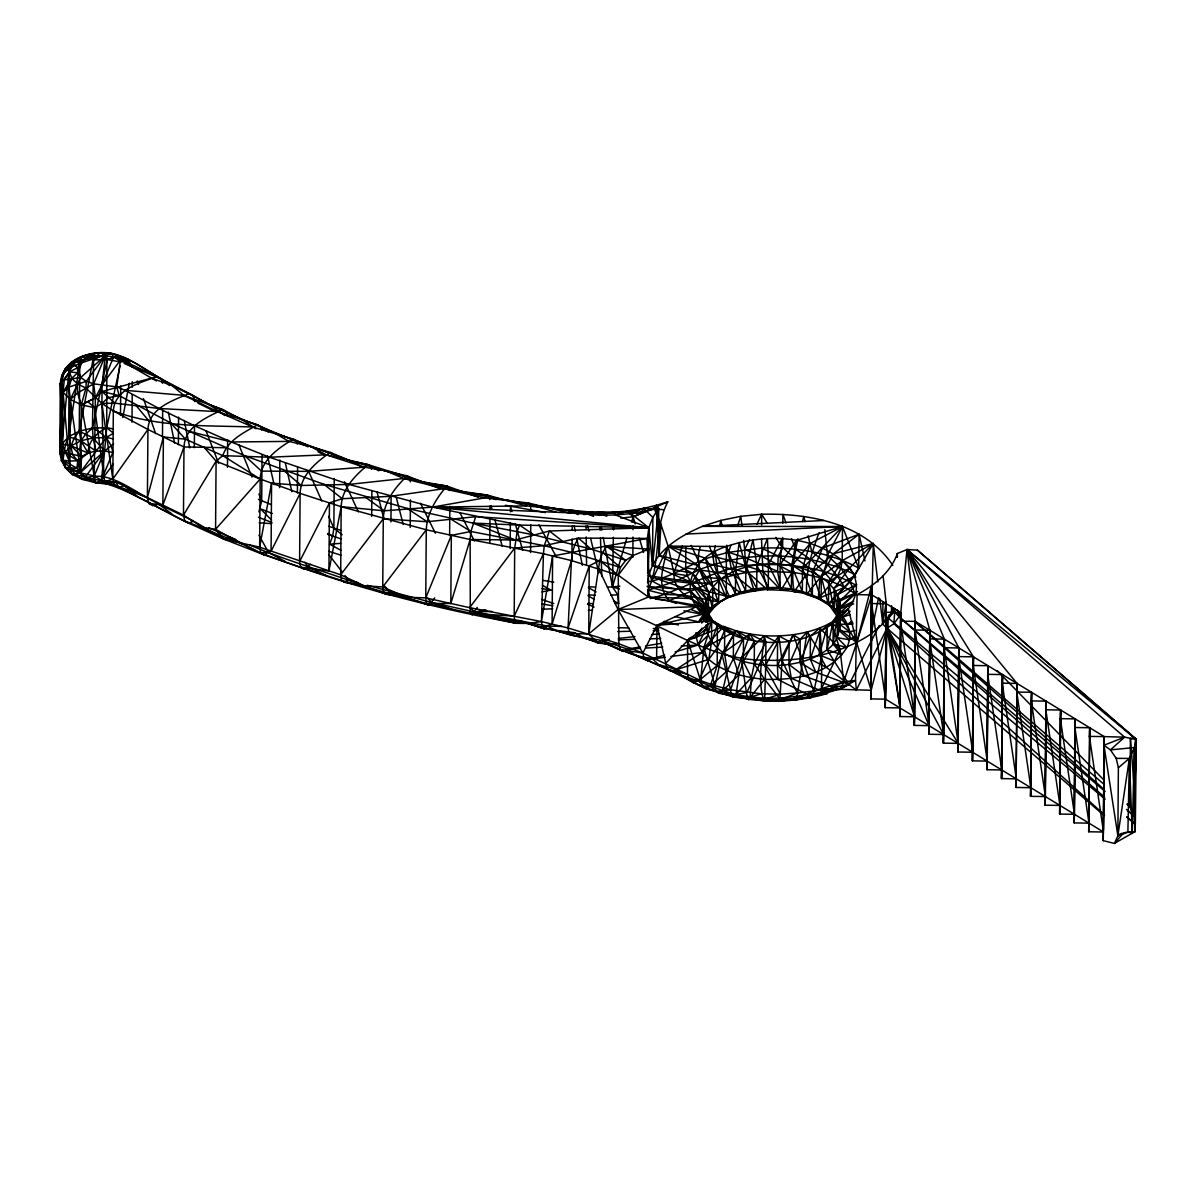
<?xml version="1.0" encoding="UTF-8"?>
<svg xmlns="http://www.w3.org/2000/svg" width="1196" height="1196" viewBox="0 0 1196 1196"><rect width="100%" height="100%" fill="white"/><g stroke="black" fill="none" stroke-linecap="round" stroke-linejoin="round"><path stroke-width="1.5" d="M889.047 614.894L886.954 628.274L871.166 690.286L829.037 689.016L797.254 692.992L780.48 694.158L761.224 693.8L730.562 689.778L715.059 685.771L700.602 680.584L642.865 653.061L618.885 643.747L568.07 627.96L541.459 621.561L527.87 623.46L516.463 623.31L426.553 603.517L341.652 580.479L300.674 567.233L264.107 554.869L224.31 539.291L202.782 527.451L183.466 515.132L147.407 497.596L114.308 484.948L95.77 482.795L82.345 479.357L72.194 474.408L65.466 467.771L61.34 460.505L59.8 452.223L60.308 384.08C61.34 359.398 90.732 349.501 111.706 353.388C130.274 357.29 144.895 370.282 161.37 378.848C182.779 390.644 205.368 400.63 224.878 415.565M162.492 383.243L161.37 378.848C140.485 367.067 119.391 348.873 93.722 353.732C80.61 355.107 66.273 362.239 62.446 375.873L59.8 452.223L62.536 460.4L69.831 467.591L80.82 472.958L94.23 475.888L104.187 481.973L114.308 484.948L188.564 523.13L193.737 521.142L158.291 503.905L124.279 485.696L116.027 482.287L92.959 479.237L85.529 476.726L72.194 474.408L65.466 467.771L61.041 452.357L62.446 375.873L65.541 368.458C82.255 350.234 116.625 345.554 132.412 366.993L161.37 378.848L169.398 385.456M113.635 443.821L104.605 451.012L85.529 476.726L79.968 472.898L65.466 467.771L62.536 460.4L63.059 392.258L64.285 379.88L69.562 371.866L73.434 362.463L111.706 353.388L113.53 357.081C141.382 367.531 166.648 382.855 193.274 395.771L194.694 401.602M124.19 363.435L132.412 366.993L127.494 358.785C112.633 357.38 96.024 351.639 82.494 361.028L77.635 372.823L71.7 378.265L63.059 392.258L69.831 467.591L72.194 474.408L79.968 472.898L77.74 460.804L72.732 454.899L68.665 436.719L69.189 368.577L71.775 361.73L77.456 367.83L80.685 377.502L86.247 381.315L93.677 383.841L116.745 386.891L124.997 390.3L159.008 408.494L194.47 425.746L231.262 441.997L269.339 457.216L348.978 484.425L432.623 507.104L519.527 525.074L648.815 527.765L652.852 517.36L658.622 508.464L656.35 505.325L627.945 512.142L599.809 513.637L585.696 512.979L530.306 504.622L468.249 492.976L428.347 483.393L351.041 461.058L273.944 432.608L257.454 424.849L217.597 411.618L183.855 395.323L171.835 385.456L151.444 378.13L102.034 391.496L95.366 397.894L81.328 404.816L70.34 399.449L63.059 392.258L60.308 384.08L62.446 375.873L71.775 361.73M69.831 467.591L70.34 399.449L68.979 387.085L71.7 378.265L69.562 371.866L65.541 368.458L60.308 384.08L62.536 460.4L66.333 468.144L69.831 467.591L75.423 474.393L82.345 479.357L92.959 479.237L95.77 482.795L104.187 481.973L112.813 479.073L147.93 429.454C149.126 407.971 172.702 400.6 189.312 393.469C226.791 415.76 268.786 428.437 308.09 446.87M66.034 368.069L69.189 368.577C81.134 361.67 94.663 359.577 106.893 353.388L106.698 427.705L104.605 451.012L79.968 472.898L81.777 456.424L79.609 449.801L80.909 440.771L79.25 431.188L79.773 363.046L81.537 356.617L74.645 361.685L61.609 375.783M171.88 513.876L158.291 503.905L152.819 505.729L148.827 503.426L147.407 497.596C127.494 487.355 105.637 468.787 82.345 479.357L80.82 472.958L81.328 404.816L85.977 388.072L86.247 381.315L105.323 355.616L100.614 352.566L96.756 355.825L89.73 353.941L88.848 357.694L80.296 357.38L82.494 361.028L77.456 367.83L69.562 371.866L60.308 384.08L64.285 379.88L80.685 377.502L105.323 355.616L102.109 384.768L101.914 403.471L103.888 476.442L105.113 483.438C134.759 492.318 160.683 510.064 188.564 523.13L224.31 539.291L259.652 547.155L340.666 574.827L363.659 585.726L382.75 586.952L406.087 597.223L425.761 597.91L469.609 607.658L541.459 621.561L542.177 627.153L544.255 628.797L574.768 632.699L583.439 637.647L597.716 642.88L607.12 644.21L618.885 643.747L620.006 649.458C633.97 655.483 650.041 660.626 665.35 657.157M81.537 356.617L69.189 368.577L61.923 444.015L59.8 452.223L62.94 460.206L76.918 468.219L79.968 472.898L96.039 451.221L93.079 437.885L92.436 428.063L93.722 353.732L86.471 357.38L79.773 363.046L68.665 436.719L65.451 444.628L62.94 460.206L61.34 460.505L62.536 460.4M113.246 464.183L101.391 480.179L95.77 482.795L94.23 475.888L95.366 397.894L93.677 383.841L105.323 355.616L88.848 357.694M136.822 496.026L124.279 485.696L118.509 487.37L114.308 484.948L112.813 479.073L113.321 410.931C114.831 388.73 140.096 383.019 157.184 376.426M120.497 415.416L120.721 385.949M131.994 422.233L132.203 394.62M132.263 387.25L132.293 381.718M71.7 378.265L77.396 383.886L85.977 388.072L101.914 403.471L113.321 410.931L147.93 429.454L147.407 497.596L163.374 436.974L185.425 439.156L222.785 455.661L260.175 479.013L300.121 493.41L341.189 506.685L426.284 529.768L470.133 539.516L543.433 553.733L571.449 560.58L618.257 575.201L648.352 597.073L696.506 606.641C711.605 618.108 723.969 634.224 743.508 638.41C761.942 643.493 781.601 643.762 800.184 639.322C829.037 631.518 873.185 601.199 849.758 567.846C819.215 534.791 766.726 532.654 726.376 546.497C684.157 559.982 676.069 603.188 717.361 624.985L717.211 665.529L710.14 686.28L705.326 688.418L681.331 675.366L634.493 654.631L627.526 649.099L601.603 640.398L571.374 635.315L556.603 630.651L547.125 626.046L474.991 612.083L431.906 602.5L367.217 585.278M162.477 436.286L162.671 410.497M148.827 503.426L162.865 505.116L163.374 436.974M178.383 444.733L178.593 417.105M271.402 550.354L264.107 554.869L242.25 544.03L184.812 520.933L183.466 515.132L183.99 446.99C184.932 426.254 206.699 417.314 222.755 409.63L242.549 419.945L256.153 428.781M194.335 447.648L194.514 425.552M235.747 539.471L230.544 537.393L224.31 539.291L215.564 529.305L216.087 461.163L204.068 447.274L183.99 446.99L147.93 429.454M227.449 467.337L227.659 439.709M562.015 626.405L547.125 626.046L544.255 628.797L518.81 620.47L516.463 623.31C429.394 607.194 343.372 584.994 260.818 552.881L259.652 547.155L260.175 479.013C260.788 459.802 278.608 448.081 293.319 439.126L310.347 446.422L333.31 454.316L333.834 457.156M258.904 511.873L261.7 500.84L262.044 454.809M260.818 552.881L271.073 551.266L271.582 483.124L301.287 485.471L348.978 484.425L403.68 478.49L446.9 486.039L478.325 497.282M279.625 487.654L279.819 460.026M297.4 492.887L297.595 467.098M310.586 564.213L303.709 569.147L300.674 567.233L299.598 561.552L300.121 493.41C300.659 474.947 316.402 462.075 330.275 452.417L351.041 461.058L363.943 467.89M300.674 567.233L328.93 571.03L329.453 502.888L342.265 498.717L390.345 496.34L443.791 488.73L487.415 495.099L526.21 505.893L584.949 511.529L599.809 513.637L606.746 516.253M334.237 478.43L333.863 528.154L332.682 536.092L329.588 544.165L340.965 550.295M363.659 585.726L344.418 582.317L341.652 580.479L340.666 574.827L341.189 506.685C341.727 488.94 355.332 475.081 368.248 464.676L409.675 477.653L410.333 481.868M371.672 516.358L371.866 490.569M406.087 597.223L386.144 594.337L383.632 592.588L382.75 586.952L383.273 518.81C383.871 501.722 395.353 487.071 407.163 475.888L439.979 488.745M390.943 521.919L391.137 496.131M410.228 527.481L410.437 499.853M434.701 597.91L428.796 605.191L426.553 603.517L425.761 597.91L426.284 529.768C427.002 513.263 436.376 498.014 446.9 486.039L449.158 487.729L449.561 490.539M449.621 535.688L449.846 506.222M426.553 603.517L450.817 603.472L451.341 535.33L470.91 531.473L544.27 545.705L572.421 552.582L620.38 567.412L625.762 560.356L633.147 555.497L648.71 549.099L647.425 538.424L648.815 527.765L631.084 513.607L629.29 510.647C609.033 513.802 588.611 510.288 568.354 512.77L432.623 507.104L384.26 510.812L341.189 506.685L328.93 571.03M477.234 607.389L472.271 614.864L470.297 613.234L470.133 539.516L470.91 531.473L475.709 516.687L648.815 527.765L652.493 565.334L648.456 575.739L647.529 582.841M489.777 542.835L489.956 518.885M490.031 509.675L490.061 505.998M510.169 548.605L510.363 522.831M510.453 511.783L510.483 506.252L511.948 511.529M530.576 552.552L530.77 524.924M556.603 630.651L568.922 633.581L588.746 633.895L618.003 609.541L648.352 597.073L648.815 527.765L549.368 530.994L544.27 545.705L543.433 553.733L514.19 616.179L470.297 613.234L527.87 623.46L542.177 627.153L552.104 624.118L552.612 555.976L647.425 538.424L648.456 575.739L689.509 590.151L706.103 605.804L707.912 612.546L711.71 619.005L711.53 642.013L708.78 659.4L698.733 680.853L693.052 682.587L681.331 675.366L676.203 669.371L658.503 664.557L652.433 658.772L647.619 660.91L634.493 654.631M571.927 561.148L572.092 539.052M572.166 529.843L572.196 526.15M609.018 639.546L601.603 640.398L597.716 642.88L588.746 633.895L589.224 565.798L599.704 560.58L602.649 552.462L606.641 546.363L648.71 549.099L647.649 573.347M632.834 557.366L632.983 537.079M633.028 529.693L633.058 526.001M633.073 522.323L633.118 516.777L627.945 512.142L614.609 511.933L599.659 515.282L568.354 512.77L528.587 503.053L484.664 497.88L443.791 488.73L403.68 478.49L386.263 471.015L364.421 467.173L326.104 454.794L310.347 446.422L288.804 441.384L231.262 441.997L189.267 431.382L170.669 422.906L119.196 395.622L102.034 391.496L114.921 403.172L159.008 408.494L217.597 411.618L252.61 426.987L293.319 439.126L296.593 441.13L297.176 443.985M647.335 551.341L647.425 538.424L578.46 538.095L544.27 545.705L514.699 548.037L469.609 607.658M705.969 625.284C709.228 657.725 750.445 666.008 777.4 665.469C794.877 664.617 812.817 660.446 827.019 649.772C843.33 638.873 839.891 617.884 839.906 601.154C823.252 546.168 691.467 551.192 706.163 622.01L708.406 615.342L706.328 599.002L689.778 581.645L652.493 565.334L652.852 517.36L643.598 508.405L629.29 510.647L615.462 514.968L599.659 515.282L599.764 512.232L613.967 513.353L614.609 511.933L615.462 514.968L648.815 527.765L432.623 507.104L484.664 497.88L487.415 495.099L495.892 499.659M695.997 632.654C697.178 665.529 737.319 677.13 764.588 679.283C794.099 680.509 830.114 674.723 846.873 647.485C858.459 622.937 832.461 603.307 812.338 595.13C782.304 582.766 747.246 585.636 719.289 602.051L697.208 588.567L691.408 583.2L687.192 575.62L685.682 567.846L685.846 546.512M879.284 625.493L849.025 684.501C803.667 705.76 748.337 703.741 701.843 686.34L700.602 680.584L688.926 680.195L687.446 674.335L687.7 640.533L712.741 620.784L743.508 638.41L743.344 661.418L738.859 674.828L736.108 694.233L733.298 696.999L705.326 688.418L658.503 664.557M705.984 621.741L706.103 605.804L689.778 581.645L648.456 575.739M706.163 622.01L706.328 599.002L692.604 573.303L659.086 555.393L656.35 505.325L667.787 501.886C653.719 528.737 660.94 562.688 648.023 590.271L650.31 598.583C688.149 588.821 721.397 563.451 762.121 564.736C794.533 563.63 828.29 568.788 856.486 585.577M857.487 591.407L854.946 593.41L828.335 603.801C810.514 591.93 788.508 590.032 767.518 589.837L762.869 571.419L761.508 539.172M761.613 524.939L761.703 514.265C808.885 513.144 864.947 523.205 892.814 565.409M1125.496 832.416L1135.168 831.564C1132.507 801.126 1136.559 770.209 1136.2 739.442L907.017 549.547L915.314 621.382L914.596 716.778L899.781 716.539L900.513 621.143L915.314 621.382L1104.237 736.616L1103.235 840.639L1114.388 843.434L1135.168 831.564L1136.2 739.442L1135.348 738.306L917.422 550.115L907.017 549.547L897.374 553.509C890.601 572.376 874.261 585.532 857.069 594.651L855.529 680.389L843.748 681.87L829.037 689.016L827.348 693.501C806.881 699.615 785.413 701.813 764.109 700.946C756.784 680.404 762.809 657.082 764.229 635.734C790.825 637.094 819.066 632.549 840.863 616.329L856.71 642.626L871.166 690.286L870.882 698.913L885.533 699.152L1103.519 832.012L1088.704 831.773L1089.706 727.751L1074.89 727.512L1074.172 822.908L1088.988 823.147L1088.704 831.773L1089.706 727.751L1089.421 736.377L1103.25 830.173M854.916 630.367L849.713 631.996L839.742 624.163L837.933 617.435L828.335 603.801L850.102 581.824L858.698 568.13L842.477 526.509L796.372 540.457L791.603 566.052L802.337 591.572L806.687 594.502L818.199 598.613L837.514 576.158L840.938 568.205L842.223 560.311L842.477 526.509L702.396 526.36C682.886 534.732 663.003 546.094 652.493 565.334L692.604 573.303L708.585 592.334L712.607 609.018L701.693 623.071M618.885 643.747L618.257 575.201L599.704 560.58L598.583 568.534L618.003 609.541C666.112 625.658 708.854 659.445 761.463 660.087C799.332 661.762 839.054 655.303 871.062 633.955L871.421 585.98L856.71 642.626L843.748 681.87L840.295 689.404C810.425 693.291 780.614 701.843 750.206 696.64C725.688 694.816 704.429 682.079 681.331 675.366M871.166 690.286L871.421 585.98M819.14 532.594C811.546 552.373 805.252 573.183 806.687 594.502L820.082 577.743L823.745 571.539L826.436 563.346L827.468 555.363L842.477 526.509L810.006 543.582L802.501 568.563L812.338 595.13L812.518 572.122L833.522 553.688L873.304 543.492L871.062 633.955L882.768 624.028L882.932 601.887M883.126 576.053L886.251 603.741L885.249 707.673L900.065 707.912L900.782 612.516L907.017 549.547L1124.599 737.155L1136.2 739.442L1134.376 747.545L1132.253 832.73L1127.888 832.207L1117.871 835.884L1114.388 843.434L1123.881 832.566M891.543 605.729L891.483 613.1L882.768 624.028L879.748 598.404M897.344 557.201L897.374 553.509L897.015 557.112M907.017 549.547L958.923 647.978L958.639 656.604L972.722 752.239L957.906 752L958.639 656.604L973.454 656.843L972.453 760.865L973.17 665.469L987.986 665.709L987.253 761.105L972.453 760.865L973.454 656.843L907.017 549.547L944.392 639.113L943.659 734.508L928.843 734.269L929.86 630.247L907.017 549.547L1017.048 683.439L1016.047 787.461L1030.862 787.701L1031.58 692.29L1016.764 692.065L1017.048 683.439L1002.233 683.2L1001.515 778.596L1016.331 778.835L1016.047 787.461L1017.048 683.439M882.155 623.43L886.954 628.274L958.19 743.374L958.923 647.978L944.107 647.739L943.375 743.135L958.19 743.374L957.906 752L958.923 647.978M1103.534 830.188L1104.237 736.616L1089.421 736.377M1103.953 745.243L1117.871 835.884L1118.38 767.742L1116.227 758.369L1110.441 749.877L1103.953 745.243L1124.599 737.155L1104.237 736.616L1103.235 840.639M1126.722 817.107L1135.348 824.268L1135.348 738.306L1130.429 738.515L1129.906 806.657L1133.524 815.597L1127.843 810.783M782.707 537.497L782.618 548.216L778.252 556.035L777.564 571.299L780.958 590.062L791.423 589.06L794.144 591.631L802.337 591.572L802.501 568.563L842.477 526.509L685.936 534.059M782.827 523.22L782.902 514.295L785.996 522.996M900.169 612.247L899.018 616.762L893.905 623.744L886.954 628.274L885.533 699.152L871.6 603.517L886.251 603.741L885.967 612.277L900.065 707.912L899.781 716.539L900.782 612.516L871.884 594.89L870.882 698.913L871.884 594.89L857.069 594.651M886.251 603.741L885.249 707.673L885.967 612.277L900.782 612.516L900.513 621.143L914.596 716.778L914.312 725.404L929.128 725.643L915.045 630.008L915.314 621.382L914.312 725.404L915.045 630.008L929.86 630.247L928.843 734.269L929.86 630.247M944.392 639.113L943.375 743.135L943.659 734.508L929.576 638.873L944.392 639.113L944.107 647.739L958.19 743.374M804.026 675.875L788.956 664.468L789.121 641.46L778.835 635.973L777.579 642.461L765.724 665.29L764.707 697.911C784.651 706.657 802.979 694.099 821.458 688.627L821.816 654.989L819.888 627.99L810.41 636.078L800.004 662.33L804.026 675.875L840.295 689.404L855.529 680.389L856.351 690.047L826.257 667.293L810.245 659.086L810.41 636.078L807.106 632.026L800.184 639.322L788.956 664.468L791.303 678.356L827.348 693.501L808.048 694.876L778.028 679.492L765.724 665.29L765.889 642.282L764.229 635.734L749.892 634.03L736.258 630.89L723.759 626.435L687.7 640.533L665.753 663.272L667.114 669.087L670.941 671.315L708.78 659.4L717.181 647.993L724.701 630.322L703.562 614.116L656.993 625.284L642.865 653.061L644.106 658.817L667.114 669.087L687.446 674.335M614.983 603.517L618.631 603.382L617.824 594.846L612.472 586.922L613.354 537.258M613.488 529.903L613.548 526.225M1127.888 832.207L1129.368 758.414L1134.376 747.545L1110.441 749.877L1124.599 737.155M543.433 553.733L541.459 621.561L552.612 555.976M706.044 625.418L705.939 628.812L697.926 645.093L675.172 651.925M973.454 656.843L973.17 665.469L987.253 761.105L986.984 769.731L1001.8 769.97L1002.517 674.574L987.702 674.335L986.984 769.731L987.986 665.709L987.702 674.335L1001.8 769.97L1001.515 778.596L1002.517 674.574L1002.233 683.2L1016.331 778.835M574.768 632.699L571.374 635.315L568.922 633.581L568.07 627.96L571.449 560.58L572.421 552.582L574.992 544.344L578.46 538.095L590.809 548.949L625.762 560.356L606.641 546.363L633.147 555.497L618.257 575.201L620.38 567.412L602.649 552.462M675.052 616.598L698.688 621.845L718.647 603.218L712.786 586.01L697.851 565.394L659.086 555.393L660.984 524.521L654.167 508.479L656.35 505.325M590.809 548.949L533.76 534.851L519.527 525.074L517.15 531.562L514.699 548.037L514.19 616.179L514.773 621.741L516.463 623.31L474.991 612.083L469.445 607.224M853.69 603.89L836.781 609.93L818.199 598.613L820.082 577.743C806.717 562.718 785.069 555.946 775.965 537.408M892.022 607.688L891.483 613.1L893.861 608.121M700.243 546.736C692.798 571.165 708.63 587.505 729.754 597.178L756.724 588.507L756.889 565.499L752.987 539.755L745.841 567.652L745.661 590.66L741.52 593.455L720.889 578.61L716.912 572.465L714.042 564.318L713.01 556.349L709.482 546.348M652.493 565.334L658.622 508.464L631.084 513.607L615.462 514.968M65.466 467.771L76.918 468.219L77.74 460.804C85.753 450.324 100.927 449.576 112.813 452.477L101.391 480.179L105.113 483.438L116.027 482.287L118.509 487.37M101.391 480.179L104.605 451.012L93.079 437.885L79.25 431.188L68.665 436.719L61.923 444.015L69.219 461.043L77.74 460.804L88.13 453.105C88.026 441.384 96.831 432.623 106.698 427.705L113.545 428.93M706.373 625.194L705.939 628.812L695.833 637.348L688.642 638.574M706.821 621.576L707.912 612.546L689.509 590.151L647.066 586.399L691.766 598.568L707.912 612.546L707.748 635.554L702.276 652.508L676.203 669.371M779.358 698.045L779.882 701.08L782.005 660.312L778.835 635.973L761.463 660.087L746.827 692.544L731.264 695.354L718.826 693.261L716.045 691.423L715.059 685.771L721.861 653.838L749.892 634.03L754.422 640.907L754.242 663.915L764.588 679.283L779.358 698.045L795.534 699.989L796.76 698.524L807.106 632.026L821.816 654.989L812.802 696.087L810.783 697.687L793.905 697.029L795.534 699.989L812.802 696.087L829.037 689.016L821.458 688.627L840.041 649.563L831.265 622.697L819.514 631.847L810.245 659.086L815.792 672.152L849.025 684.501L827.019 649.772L827.198 626.764L831.265 622.697L856.71 642.626L871.884 594.89M1117.871 835.884L1129.368 758.414L1116.227 758.369M588.746 633.895L598.583 568.534M882.768 624.028L886.176 601.947M259.652 547.155L271.582 483.124M122.784 417.524L129.317 383.228M59.8 452.223L64.898 452.626L71.132 445.884L74.062 438.244L79.25 431.188L92.959 359.921L106.893 353.388M764.707 697.911L764.109 700.946L733.298 696.999L722.668 690.765L718.826 693.261L710.14 686.28L727.347 670.732L743.508 638.41L736.258 630.89L703.861 647.993L700.602 680.584L687.7 640.533M871.062 633.955L878.597 597.776M61.923 444.015L71.132 445.884L80.909 440.771L85.888 433.939L92.436 428.063L107.221 359.562L119.525 355.661L120.901 362.014L107.221 359.562L92.959 359.921L86.471 357.38M68.665 436.719L80.909 440.771L96.039 451.221L106.265 437.557L113.456 433.251L106.698 427.705L120.108 365.662M676.069 603.382L669.207 600.586C655.094 584.964 664.378 563.794 668.101 546.109L660.984 524.521M715.372 545.57L713.01 556.349C690.795 563.152 671.524 577.683 648.352 581.705M719.693 525.777L720.874 520.395L740.832 516.313L761.703 514.265L767.398 523.534M797.971 538.768C794.174 556.08 790.855 573.96 794.144 591.631L806.433 574.484C824.478 578.296 842.522 584.321 857.487 595.369M802.471 521.561L803.817 516.388L805.013 521.665M894.892 608.809L893.905 623.744L1104.611 815.059M607.359 587.116L612.472 586.922L626.928 537.826M631.563 522.039L633.118 516.777L667.787 501.886M450.817 603.472L470.133 539.516L515.386 539.979L549.368 530.994L562.703 541.325M682.288 546.079L673.961 573.587C673.707 594.128 694.771 601.334 710.454 607.897L726.331 598.12L745.661 590.66L735.6 570.881L726.376 546.497L668.101 546.109L651.835 580.972L662.121 586.369L678.88 589.329L697.208 588.567L729.754 597.178L735.435 593.889L735.6 570.881L739.158 542.446L745.841 567.652L756.724 588.507L754.242 590.988L741.52 593.455L731.324 568.713L726.764 545.226M552.104 624.118L571.449 560.58M568.07 627.96L589.224 565.798M730.801 545.466L728.454 552.328L713.01 556.349L729.186 560.371L762.869 571.419L792.186 572.331L806.433 574.484L778.252 556.035L761.448 548.067L728.454 552.328L745.138 557.635L777.564 571.299M737.872 524.895L740.832 516.313L741.894 525.552M162.865 505.116L183.99 446.99M425.761 597.91L451.341 535.33M94.23 475.888L81.328 404.816L95.366 397.894L102.109 384.768L113.53 357.081M76.918 468.219L81.777 456.424L71.132 445.884L88.13 453.105L80.909 440.771L93.079 437.885L106.265 437.557L113.485 438.857M92.959 479.237L104.605 451.012M95.77 482.795L87.562 478.52L80.82 472.958L70.34 399.449L80.685 377.502L77.635 372.823L77.456 367.83M183.466 515.132L216.087 461.163L222.785 455.661C227.883 440.068 244.223 432.399 257.454 424.849L268.278 431.876M749.548 539.471L744.689 549.547L745.138 557.635L746.483 566.112L754.242 590.988L779.956 587.699L780.958 590.062L792.186 572.331L761.598 556.185L744.689 549.547L743.613 540.323M756.844 524.341L761.703 514.265M856.351 690.047L886.954 628.274L1104.147 815.537M271.073 551.266L300.121 493.41M299.598 561.552L329.453 502.888M663.361 509.675L643.598 508.405L640.921 513.353L627.945 512.142L629.29 510.647M853.182 623.908L847.635 624.252L837.933 617.435L838.097 594.427L854.497 575.919L873.304 543.492L877.819 581.929M661.074 578.415L675.247 581.45L691.408 583.2L699.944 569.446C749.025 550.19 806.508 551.236 854.183 574.155L855.753 577.324M850.221 614.55L843.27 616.822L834.135 610.977L834.315 587.969L849.758 567.846L873.304 543.492L842.702 560.356L828.664 581.974L828.484 604.982L821.323 576.636L833.522 553.688L859.117 534.253L864.962 560.954M796.372 540.457L780.121 564.691L779.956 587.699L768.445 564.497L767.428 538.514L756.889 565.499L768.266 587.505L767.518 589.837L748.352 572.705L698.673 561.567L691.183 545.376M702.037 628.139L695.833 637.348L690.301 637.528M568.354 512.77L570.343 509.87L585.696 512.979L593.53 516.403M102.109 384.768L120.437 360.071L127.494 358.785L126.567 360.385L122.321 361.596M340.666 574.827L383.273 518.81L427.166 521.74L475.709 516.687M382.75 586.952L426.284 529.768M810.006 543.582L791.603 566.052L791.423 589.06L780.121 564.691L782.035 538.753L768.445 564.497L768.266 587.505L754.242 590.988L734.269 575.112L685.682 567.846M764.588 679.283L748.487 699.57L736.108 694.233L751.402 677.713L754.242 663.915L765.889 642.282L749.892 634.03L730.562 689.778L731.264 695.354L733.298 696.999L747.246 698.075L761.224 693.8M883.979 620.649L888.508 618.287L894.055 611.769L893.636 608.181M202.782 527.451L215.564 529.305L260.175 479.013L216.087 461.163M70.34 399.449L77.546 392.976L93.677 383.841M63.059 392.258L68.979 387.085L86.247 381.315M1118.38 767.742L1129.368 758.414L1132.253 832.73M82.345 479.357L85.529 476.726M850.132 611.306L843.27 616.822L837.933 617.435L834.315 587.969L854.497 575.919M856.71 642.626L848.413 609.078L827.198 626.764L819.335 654.855L826.257 667.293M842.702 560.356L821.323 576.636L821.144 599.645L812.518 572.122L822.504 548.037L859.117 534.253L858.698 568.13C829.082 552.029 794.802 546.961 761.448 548.067M428.796 605.191L389.627 591.736L386.144 594.337C341.368 575.829 294.216 563.944 249.59 545.002M855.753 636.302L849.459 639.815L839.517 630.965L839.682 607.957L839.906 601.154L856.755 584.336L838.097 594.427L839.742 624.163L847.635 624.252L852.015 621.158M849.758 567.846L828.664 581.974L834.135 610.977L836.781 609.93L854.946 593.41L850.102 581.824L840.938 568.205L827.468 555.363L824.821 529.679M93.722 353.732L79.773 363.046L74.645 361.685M344.418 582.317L348.26 579.821L358.591 582.796M840.863 616.329L833.223 620.963L827.019 649.772L842.029 654.765L833.059 643.971L833.223 620.963L837.439 614.624L839.682 607.957L856.486 592.842L839.906 601.154L839.517 630.965L849.713 631.996M542.177 627.153L607.12 644.21L623.176 651.416L627.526 649.099L640.114 646.931M848.413 609.078L837.439 614.624L833.059 643.971L846.873 647.485L837.26 637.632L837.439 614.624L853.66 601.169L839.682 607.957L837.26 637.632L849.459 639.815M687.192 575.62L675.247 581.45L648.023 590.271L665.096 594.487L683.873 595.1L719.289 602.051L735.435 593.889L714.999 551.79L668.101 546.109L673.961 573.587L687.192 575.62L699.944 569.446M780.958 590.062L762.869 571.419C728.962 571.075 699.555 588.327 669.207 600.586L655.468 599.121M670.896 656.455L702.276 652.508L711.53 642.013L717.361 624.985L696.506 606.641L656.993 625.284L656.604 659.19L644.106 658.817L607.12 644.21M818.199 598.613L844.555 587.296L837.514 576.158L826.436 563.346L811.725 551.595L808.167 535.748M631.084 513.607L643.598 508.405M620.754 518.107L633.118 516.777L654.167 508.479M1118.723 834.584L1122.162 833.238M821.562 691.647L834.195 687.386L849.025 684.501M119.525 355.661L107.221 359.562L100.12 355.646M821.458 688.627L843.748 681.87L840.041 649.563L819.888 627.99L819.335 654.855L835.092 661.433M652.433 658.772L664.677 655.094M847.635 624.252L852.718 622.742M80.82 472.958L72.194 474.408M79.25 431.188L92.436 428.063L106.698 427.705M485.815 609.781L474.991 612.083L491.676 611.38M542.027 591.915L550.863 590.106L542.984 585.577M645.511 646.004L661.687 643.224M618.272 638.485L634.956 636.556M651.626 634.642L659.041 633.79M603.218 537.467L612.472 586.922L619.812 586.234M364.421 467.173L308.613 471.374L261.446 471.104L244.776 455.721L189.267 431.382M329.588 544.165L340.651 543.358M627.526 649.099L640.503 648.367M646.049 648.038L662.719 647.096M681.242 646.034L697.926 645.093L707.748 635.554L711.71 619.005L691.766 598.568L648.352 597.073L647.709 591.736M823.865 520.499L702.396 526.36L720.874 520.395L722.13 525.717M541.683 609.272L552.806 608.794M610.887 595.1L617.824 594.846M696.506 606.641L618.003 609.541L642.865 653.061L620.006 649.458M608.988 640.159L601.603 640.398L623.176 651.416M618.227 639.86L634.867 639.322M649.652 638.843L660.73 638.485M617.689 631.578L630.755 631.234M653.166 630.651L658.757 630.501M114.921 403.172L101.914 403.471L94.738 407.746L81.328 404.816L77.546 392.976L77.396 383.886M432.623 507.104L526.21 505.893L528.587 503.053L530.306 504.622L556.529 512.322M691.408 583.2L708.466 583.125M222.785 455.661L269.339 457.216L326.104 454.794L368.248 464.676L378.818 470.82M252.61 426.987C205.936 425.342 157.723 427.645 113.321 410.931M204.068 447.274L226.388 447.782M617.884 627.691L629.051 627.96M653.27 628.528L658.846 628.648M588.582 586.817L595.414 587.057M588.312 594.935L595.264 595.174M587.64 603.472L593.111 603.666M588.327 610.199L591.826 610.319M519.527 525.074L472.958 523.115L407.178 508.39L323.847 484.29L244.776 455.721M259.098 522.831L271.716 523.609M703.532 577.324L720.889 578.61L729.754 597.178M124.997 390.3L183.855 395.323L222.755 409.63L226.493 411.813L227.494 416.163M468.249 492.976L487.415 495.099M69.562 371.866L77.635 372.823M62.94 460.206L69.219 461.043M428.347 483.393L446.9 486.039M505.385 505.265L545.286 512.546M542.969 580.389L553.763 582.153M541.982 603.98L552.971 605.774M81.777 456.424L64.898 452.626L77.74 460.804M548.067 507.343L571.778 511.395L578.072 514.549M542.042 588.567L550.863 590.106M669.207 600.586L710.454 607.897L726.331 598.12L726.376 546.497M683.858 610.782L703.517 614.565L712.607 609.018L712.786 586.01L705.401 558.143L668.101 546.109L697.851 565.394L708.585 592.334L708.406 615.342L698.688 621.845C704.564 610.708 715.522 603.845 726.331 598.12L718.826 580.21L705.401 558.143M506.596 499.928L530.306 504.622L530.889 510.184M533.76 534.851L472.958 523.115L515.386 539.979M351.041 461.058L368.248 464.676M386.263 471.015L407.163 475.888L409.675 477.653M664.139 621.367L678.341 624.985M583.439 637.647L594.905 641.041M612.472 586.922L619.379 588.985M310.347 446.422L330.275 452.417L333.31 454.316M340.711 530.351L328.631 526.27M328.87 551.311L341.054 555.258M527.87 623.46L544.255 628.797M242.549 419.945L257.454 424.849M541.713 599.45L553.808 603.517M451.819 609.242L431.906 602.5L426.643 597.297M327.45 534.208L341.338 539.022M208.687 404.323L222.755 409.63M258.441 517.255L271.941 522.517M258.426 499.405L271.387 504.697M272.225 513.443L260.339 508.719L271.567 520.051M691.512 609.676L703.517 614.565L718.647 603.218L718.826 580.21L714.999 551.79M693.052 682.587L701.843 686.34L715.059 685.771L703.861 647.993L723.759 626.435L733.507 634.837L733.327 657.845L738.859 674.828L722.668 690.765L727.347 670.732L724.522 653.33L724.701 630.322L703.562 614.116M587.475 604.13L594.068 607.045M208.807 527.795L230.544 537.393L264.107 554.869M171.835 385.456L193.274 395.771M325.327 575.037L307.895 566.769L304.92 562.27M197.998 403.202L214.577 411.215M613.697 600.99L618.631 603.382M317.942 451.804L324.52 455.078M285.156 561.358L268.622 552.612L258.934 535.12M181.956 394.844L185.141 396.534M215.564 529.305L242.25 544.03M588.417 587.625L596.071 591.96M588.133 595.787L594.397 599.435M156.452 380.986L120.437 360.071L116.745 386.891L119.196 395.622L108.118 397.73L101.914 403.471L112.813 479.073M92.436 428.063C102.542 432.698 111.228 441.04 112.813 452.477M273.944 432.608L288.804 441.384M195.277 522.054L224.31 539.291M328.063 533.341L332.682 536.092M450.189 518.675L470.91 531.473M815.792 672.152L800.004 662.33L800.184 639.322L793.277 634.717L777.4 665.469L778.028 679.492M407.178 508.39L427.166 521.74M365.034 496.923L384.26 510.812M114.024 356.692L120.901 362.014M323.847 484.29L342.265 498.717M342.101 534.791L333.863 528.154L328.601 516.298M1105.164 799.197L888.508 618.287M1105.104 791.498L899.018 616.762L892.216 609.093M283.736 470.551L301.287 485.471M915.06 621.412L1104.461 784.726M1127.081 804.22L1129.906 806.657L1127.305 803.996M917.422 550.115L1136.2 739.442M1104.581 797.254L899.018 616.762L897.374 609.691M1126.961 816.898L1135.348 824.268M88.13 401.961L94.738 407.746L103.888 476.442M914.85 621.591L1104.282 789.644M1126.557 809.423L1133.524 815.597M791.303 678.356L777.4 665.469L777.579 642.461L764.229 635.734L741.236 657.905L747.246 698.075L748.487 699.57L763.691 699.525L780.48 694.158L761.463 660.087M997.105 670.612L1103.863 779.986M808.048 694.876L810.783 697.687M570.343 509.87L571.778 511.395M170.669 422.906L185.425 439.156M384.678 586.19L389.627 591.736M832.865 582.033L823.745 571.539L810.978 559.653L795.265 549.099L791.558 538.663M842.223 560.311L854.183 574.155M135.686 405.01L149.44 421.65M328.646 554.421L341.712 571.359M344.986 575.59L348.26 579.821M538.888 524.85L556.648 557.411M943.659 734.508L886.954 628.274L900.065 707.912M585.696 512.979L584.949 511.529L583.887 514.549L599.764 512.232L599.809 513.637M460.071 513.024L474.393 540.921M420.484 503.247L435.374 533.192M344.433 481.749L358.351 511.858M308.284 470.551L321.829 501.049M929.128 725.643L886.954 628.274L914.596 716.778M238.886 444.792L252.012 477.069M258.934 494.053L261.7 500.84M206.011 430.799L218.659 463.435M813.579 690.511L793.277 634.717L782.005 660.312L797.254 692.992L780.3 699.675L764.109 700.946L750.206 696.64L751.402 677.713L743.344 661.418L754.422 640.907L736.258 630.89L721.861 653.838L730.562 689.778L716.045 691.423L705.326 688.418L698.733 680.853L717.211 665.529L733.507 634.837L712.741 620.784L656.993 625.284L665.753 663.272M137.301 381.001L138.512 384.514M143.4 398.537L155.63 433.58M633.118 516.777L635.196 523.908M639.352 538.185L643.523 552.447M647.679 566.71L651.835 580.972M515.341 523.833L522.607 550.205M491.063 505.833L492.019 509.346M494.935 519.901L502.215 546.258M396.31 497.491L403.187 524.461M377.039 491.93L383.901 518.9M587.64 525.747L588.925 531.174M590.645 538.424L598.807 572.824M285.321 463.046L291.899 491.706M267.545 455.975L274.123 484.634M260.967 426.942L261.58 429.827M574.14 525.896L575.261 531.263M576.756 538.424L582.377 565.274M184.274 420.514L189.775 447.872M168.352 412.067L174.586 443.073M601.169 526.479L601.857 530.142M371.029 466.5L371.522 469.325M1088.988 823.147L1074.89 727.512L1075.174 718.886L1060.359 718.647L1059.641 814.057L1074.457 814.297L1075.174 718.886L1074.172 822.908L1074.457 814.297L1060.359 718.647L1060.643 710.02L1045.827 709.781L1045.11 805.192L1059.925 805.431L1060.643 710.02L1059.641 814.057L1059.925 805.431L1045.827 709.781L1046.111 701.155L1031.296 700.916L1030.578 796.327L1045.394 796.566L1046.111 701.155L1045.11 805.192L1045.394 796.566L1031.296 700.916L1031.58 692.29L1030.578 796.327L1030.862 787.701L1016.764 692.065M489.403 496.729L489.747 499.524M1130.429 738.515L1134.825 795.833M600.063 526.509L600.198 530.202M600.452 537.572L601.842 576.263M586.025 525.881L586.085 529.574M586.19 536.944L586.578 564.617M1134.376 747.545L1135.168 831.564M658.622 508.464L659.086 555.393"/></g></svg>
